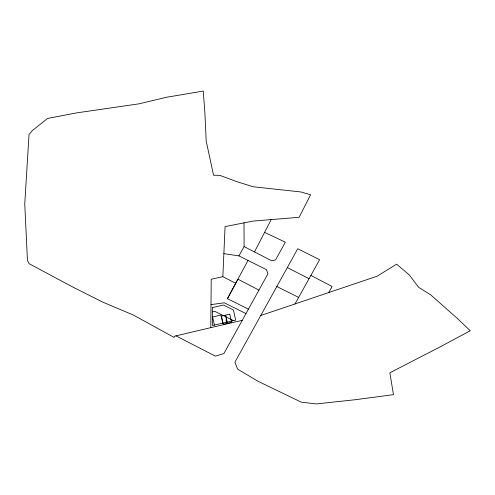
<?xml version="1.0" encoding="UTF-8"?>
<svg xmlns="http://www.w3.org/2000/svg" width="495" height="495" viewBox="0 0 495 495"><rect width="100%" height="100%" fill="white"/><g stroke="black" fill="none" stroke-linecap="round" stroke-linejoin="round"><path stroke-width="0.74" d="M222.837 276.656L225.077 226.623L252.926 221.086L299.141 217.299L310.588 194.77L300.849 191.955L253.044 186.745L236.95 181.677L219.768 175.323L213.562 175.267L206.217 141.174L204.942 113.689L203.278 91.061L166.425 97.286L138.866 103.857L76.886 112.841L47.576 118.447L32.348 130.575L29.038 134.56L24.75 203.934L27.448 260.228L29.081 263.668L71.917 286.58L102.329 301.931L133.471 315.105L174.079 337.417L174.512 336.216L210.79 327.64L211.21 279.254L222.837 276.656L235.694 283.326M226.178 322.363L226.221 317.029M254.486 251.924L271.161 219.656M248.434 309.152L227.44 298.689L247.995 260.426M227.44 298.689L237.922 279.18L258.953 290.095M175.985 335.87L215.337 356.14L223.901 353.548L267.913 273.865L266.496 269.701L238.924 255.884L223.864 253.663M260.537 315.55L294.971 303.998L319.609 259.708L297.73 248.744L234.927 362.179L237.606 369.128L258.093 381.311L301.183 402.119L316.249 403.939L355.299 399.713L393.482 394.67L389.856 372.797L440.321 346.772L470.25 330.759L457.324 318.409L430.588 294.772L418.727 287.416L409.427 275.09L396.631 264.169L377.072 276.222L294.946 303.967M238.924 255.884L244.097 246.584L243.998 222.861M328.649 292.694L332.139 286.512L310.866 275.412M212.633 311.819L214.768 311.324L233.516 320.655M210.79 327.64L242.247 320.333M210.988 304.629L224.297 302.792L245.984 313.589M264.584 232.39L285.368 242.185L275.517 259.974L271.675 260.754L244.097 246.584M276.717 286.469L298.64 297.402M287.236 267.51L309.035 278.71M225.633 315.154L227.44 323.266M222.725 323.161L220.919 315.049L212.59 316.986L214.397 325.097M212.671 307.537L212.516 325.537L235.676 320.154L233.411 309.988L223.462 305.031L212.671 307.537M229.798 314.183L221.469 316.119L223.27 324.231L231.604 322.295L229.798 314.183"/></g></svg>
